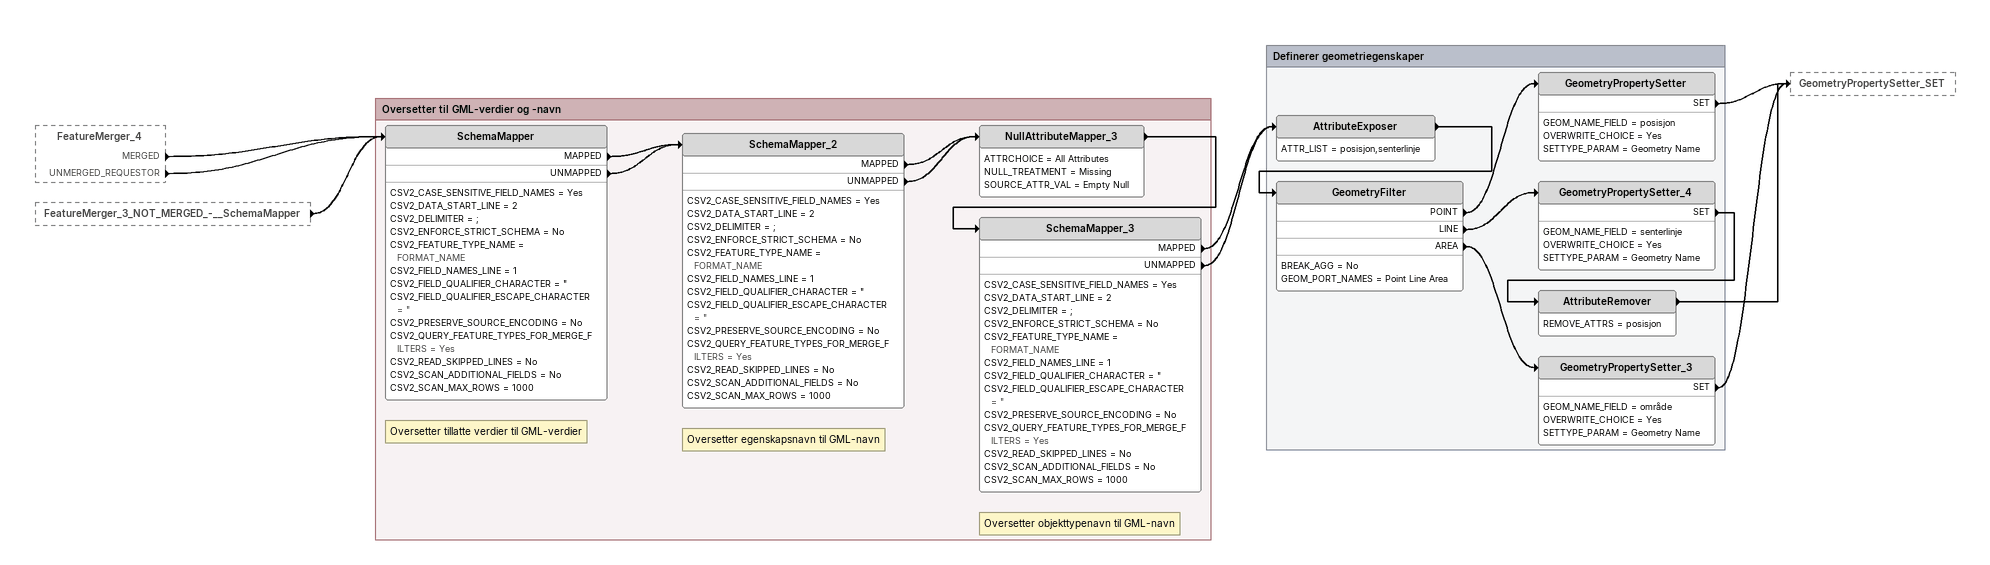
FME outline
FeatureMerger_4 [outside]
    MERGED -> SchemaMapper
    UNMERGED_REQUESTOR -> SchemaMapper
FeatureMerger_3_NOT_MERGED_-__SchemaMapper [outside]
    -> SchemaMapper

Bookmark: Oversetter til GML-verdier og -navn
Note: Oversetter tillatte verdier til GML-verdier
SchemaMapper
    CSV2_CASE_SENSITIVE_FIELD_NAMES = Yes
    CSV2_DATA_START_LINE = 2
    CSV2_DELIMITER = ;
    CSV2_ENFORCE_STRICT_SCHEMA = No
    CSV2_FEATURE_TYPE_NAME = FORMAT_NAME
    CSV2_FIELD_NAMES_LINE = 1
    CSV2_FIELD_QUALIFIER_CHARACTER = "
    CSV2_FIELD_QUALIFIER_ESCAPE_CHARACTER = "
    CSV2_PRESERVE_SOURCE_ENCODING = No
    CSV2_QUERY_FEATURE_TYPES_FOR_MERGE_FILTERS = Yes
    CSV2_READ_SKIPPED_LINES = No
    CSV2_SCAN_ADDITIONAL_FIELDS = No
    CSV2_SCAN_MAX_ROWS = 1000
    MAPPED -> SchemaMapper_2
    UNMAPPED -> SchemaMapper_2
Note: Oversetter egenskapsnavn til GML-navn
SchemaMapper_2
    CSV2_CASE_SENSITIVE_FIELD_NAMES = Yes
    CSV2_DATA_START_LINE = 2
    CSV2_DELIMITER = ;
    CSV2_ENFORCE_STRICT_SCHEMA = No
    CSV2_FEATURE_TYPE_NAME = FORMAT_NAME
    CSV2_FIELD_NAMES_LINE = 1
    CSV2_FIELD_QUALIFIER_CHARACTER = "
    CSV2_FIELD_QUALIFIER_ESCAPE_CHARACTER = "
    CSV2_PRESERVE_SOURCE_ENCODING = No
    CSV2_QUERY_FEATURE_TYPES_FOR_MERGE_FILTERS = Yes
    CSV2_READ_SKIPPED_LINES = No
    CSV2_SCAN_ADDITIONAL_FIELDS = No
    CSV2_SCAN_MAX_ROWS = 1000
    MAPPED -> NullAttributeMapper_3
    UNMAPPED -> NullAttributeMapper_3
NullAttributeMapper_3
    ATTRCHOICE = All Attributes
    NULL_TREATMENT = Missing
    SOURCE_ATTR_VAL = Empty Null
    -> SchemaMapper_3
Note: Oversetter objekttypenavn til GML-navn
SchemaMapper_3
    CSV2_CASE_SENSITIVE_FIELD_NAMES = Yes
    CSV2_DATA_START_LINE = 2
    CSV2_DELIMITER = ;
    CSV2_ENFORCE_STRICT_SCHEMA = No
    CSV2_FEATURE_TYPE_NAME = FORMAT_NAME
    CSV2_FIELD_NAMES_LINE = 1
    CSV2_FIELD_QUALIFIER_CHARACTER = "
    CSV2_FIELD_QUALIFIER_ESCAPE_CHARACTER = "
    CSV2_PRESERVE_SOURCE_ENCODING = No
    CSV2_QUERY_FEATURE_TYPES_FOR_MERGE_FILTERS = Yes
    CSV2_READ_SKIPPED_LINES = No
    CSV2_SCAN_ADDITIONAL_FIELDS = No
    CSV2_SCAN_MAX_ROWS = 1000
    MAPPED -> AttributeExposer
    UNMAPPED -> AttributeExposer

Bookmark: Definerer geometriegenskaper
AttributeExposer
    ATTR_LIST = posisjon,senterlinje
    -> GeometryFilter
GeometryFilter
    BREAK_AGG = No
    GEOM_PORT_NAMES = Point Line Area
    POINT -> GeometryPropertySetter
    LINE -> GeometryPropertySetter_4
    AREA -> GeometryPropertySetter_3
GeometryPropertySetter
    GEOM_NAME_FIELD = posisjon
    OVERWRITE_CHOICE = Yes
    SETTYPE_PARAM = Geometry Name
    SET -> GeometryPropertySetter_SET
GeometryPropertySetter_4
    GEOM_NAME_FIELD = senterlinje
    OVERWRITE_CHOICE = Yes
    SETTYPE_PARAM = Geometry Name
    SET -> AttributeRemover
AttributeRemover
    REMOVE_ATTRS = posisjon
    -> GeometryPropertySetter_SET
GeometryPropertySetter_3
    GEOM_NAME_FIELD = område
    OVERWRITE_CHOICE = Yes
    SETTYPE_PARAM = Geometry Name
    SET -> GeometryPropertySetter_SET
